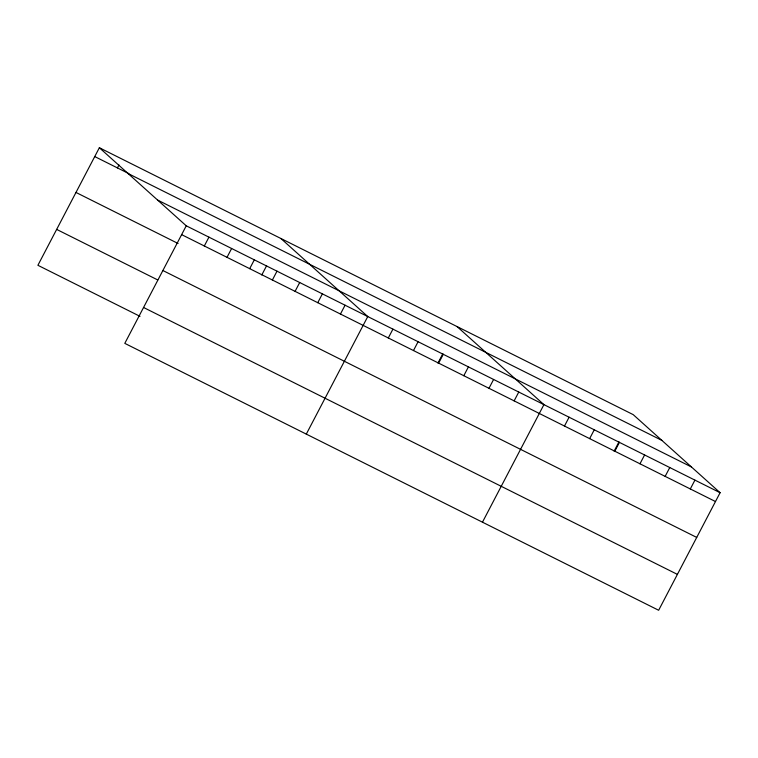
<?xml version="1.0" encoding="UTF-8"?>
<svg xmlns="http://www.w3.org/2000/svg" width="758" height="758" viewBox="0 0 758 758"><rect width="100%" height="100%" fill="white"/><g stroke="black" fill="none" stroke-linecap="round" stroke-linejoin="round"><path stroke-width="1.14" d="M99.355 147.734L186.25 225.808L124.795 343.365L658.645 610.266L720.1 492.709L633.205 414.635L99.355 147.734L37.9 265.291L140.003 316.342M117.433 167.906L118.968 164.969M204.319 245.98L208.943 237.15M227.012 257.322L231.626 248.491M249.695 268.664L254.318 259.833M261.775 274.993L266.598 265.764M272.387 280.015L277.002 271.174M295.08 291.356L299.694 282.526M317.763 302.698L322.387 293.867M340.456 314.039L345.07 305.209M306.298 434.107L367.763 316.55L280.867 238.476M388.304 337.964L392.928 329.133M413.48 350.547L418.094 341.716M437.953 363.073L442.776 353.844M438.645 363.129L443.259 354.299M463.811 375.712L468.425 366.881M488.976 388.295L493.6 379.464M514.142 400.878L518.766 392.047M482.467 522.186L543.931 404.63L457.036 326.556M564.483 426.043L569.097 417.213M589.648 438.626L594.263 429.795M614.122 451.152L618.945 441.923M614.814 451.209L619.428 442.378M639.979 463.792L644.603 454.961M665.145 476.375L669.769 467.544M690.311 488.957L694.934 480.127M94.741 156.565L128.775 173.582M128.036 173.497L661.886 440.398M157.579 200.046L691.429 466.947M186.25 225.808L720.1 492.709M181.636 234.639L715.486 501.54M75.98 192.447L178.083 243.489M162.875 270.521L696.725 537.422M56.66 229.409L157.721 279.939M143.546 307.483L677.396 574.384"/></g></svg>
